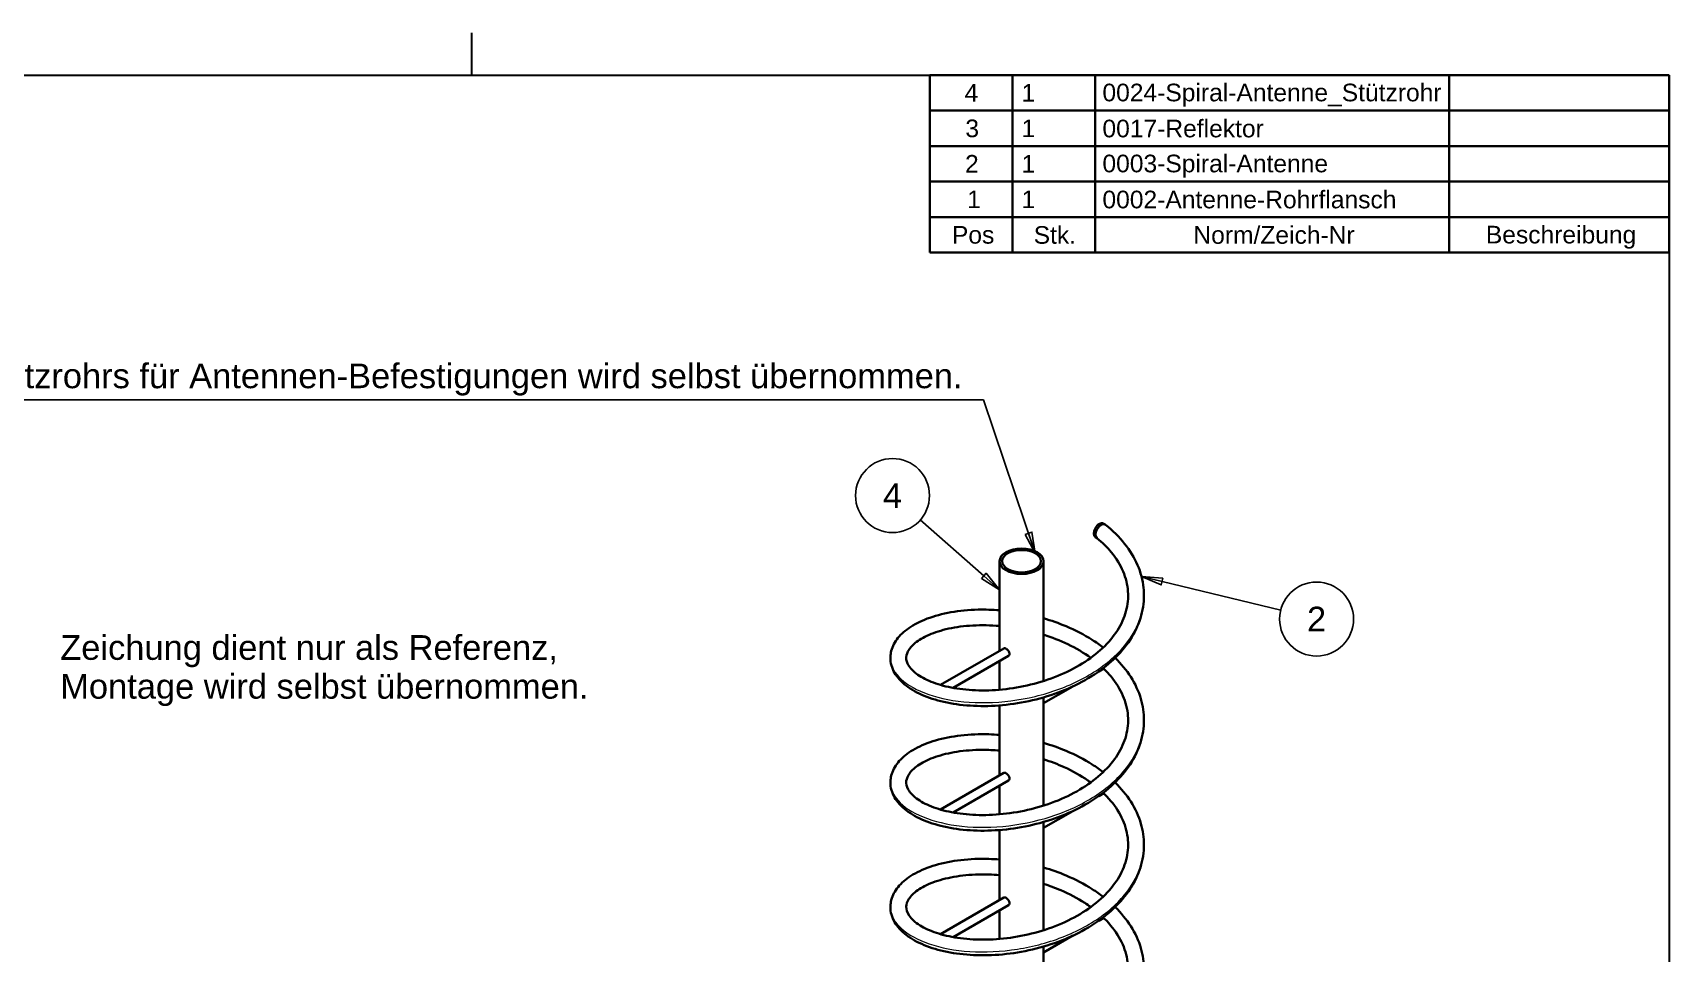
# Model space of a CAD drawing. Header units: millimetres. Extents: x 80 to 3325, y 76 to 2344.
# Drawn here: x 1421 to 3280, y 1299 to 2344 of the extents above; entities that cross this region are included whole.
import ezdxf

# ---------------------------------------------------------------- set-up
doc = ezdxf.new("R2010")
doc.units = ezdxf.units.MM
doc.header["$LTSCALE"] = 8
doc.layers.add('AM_0', color=7, linetype='Continuous', lineweight=35)
doc.layers.add('AM_6', color=7, linetype='Continuous', lineweight=35)
for name, color, linetype, lineweight, true_color in [('AM_5', 3, 'Continuous', 25, 0x00ff00), ('AM_TANG', 171, 'Continuous', 18, 0x8080ff), ('Skizziergeometrie(Böma)', 179, 'Continuous', 30, 0x262659)]:
    doc.layers.add(name, color=color, linetype=linetype, lineweight=lineweight, true_color=true_color)
doc.styles.add('WEC-2_5', font='arial.ttf')
doc.styles.add('WEC-3_5', font='arial.ttf')
doc.dimstyles.new('M WEC_BEM$7', dxfattribs={"dimscale": 8, "dimtxt": 3.5, "dimasz": 3, "dimexe": 0.5, "dimexo": 0, "dimgap": 0.5, "dimtad": 1, "dimrnd": 1e-08, "dimtxsty": 'WEC-3_5', "dimblk": 'Filled-1', "dimcen": 0.09, "dimdle": 12, "dimclrd": 256, "dimclre": 256, "dimclrt": 7, "dimadec": 1, "dimazin": 2, "dimtfac": 0.571429, "dimtdec": 3, "dimtmove": 0, "dimatfit": 3, "dimldrblk": 'Filled-1', "dimfxl": 1, "dimtolj": 1, "dimlwd": 25, "dimlwe": 15, "dimarcsym": 0})

# ---------------------------------------------------------------- blocks, each defined once
blk = doc.blocks.new('Ränder A3')
at = {"layer": 'Skizziergeometrie(Böma)'}
for p, q in [((10, 287), (410, 287)), ((410, 287), (410, 10))]:
    blk.add_line(p, q, dxfattribs=at)
blk = doc.blocks.new('Faltmarken_A3')
at = {"layer": 'Skizziergeometrie(Böma)'}
for p, q in [((125, 0), (125, 6)), ((230, 0), (230, 6)), ((0, 0), (0, 1))]:
    blk.add_line(p, q, dxfattribs=at)
blk = doc.blocks.new('Bauteilliste')
at = {"layer": 'AM_6'}
for p, q in [((410, 287), (305.03, 287)), ((305.03, 287), (305.03, 266.86)), ((316.75, 287), (316.75, 266.86)), ((328.48, 287), (328.48, 266.86)), ((378.74, 287), (378.74, 266.86)), ((410, 287), (410, 266.86)), ((410, 281.96), (305.03, 281.96)), ((410, 276.93), (305.03, 276.93)), ((410, 271.89), (305.03, 271.89)), ((410, 266.86), (305.03, 266.86)), ((305.03, 261.82), (305.03, 266.86)), ((316.75, 261.82), (316.75, 266.86)), ((328.48, 261.82), (328.48, 266.86)), ((378.74, 261.82), (378.74, 266.86)), ((410, 261.82), (410, 266.86)), ((410, 261.82), (305.03, 261.82))]:
    blk.add_line(p, q, dxfattribs=at)
at = {"layer": 'AM_6', "color": 7, "char_height": 2.5, "attachment_point": 7, "style": 'WEC-2_5'}
for s, insert in [('0024-Spiral-Antenne_Stützrohr', (329.53, 282.52)), ('4', (309.96, 283.23)), ('1', (318.05, 283.23)), ('3', (310.07, 278.15)), ('1', (318.05, 278.19)), ('0017-Reflektor', (329.53, 278.13)), ('2', (310.02, 273.16)), ('1', (318.05, 273.16)), ('0003-Spiral-Antenne', (329.53, 272.45)), ('1', (310.32, 268.12)), ('1', (318.05, 268.12)), ('0002-Antenne-Rohrflansch', (329.53, 268.06)), ('Pos', (308.16, 263.05)), ('Stk.', (319.77, 263.03)), ('Norm/Zeich-Nr', (342.44, 263.03)), ('Beschreibung', (383.96, 262.36))]:
    blk.add_mtext(s, dxfattribs=dict(at, insert=insert))
blk = doc.blocks.new('Positionsnummer1')
at = {"layer": 'AM_5', "linetype": 'Continuous', "lineweight": 25}
for p, q in [((337.99, 215.16), (335.07, 215.86)), ((338.11, 215.64), (335.07, 215.86)), ((335.07, 215.86), (337.87, 214.67)), ((337.87, 214.67), (338.11, 215.64)), ((337.99, 215.16), (354.84, 211.07))]:
    blk.add_line(p, q, dxfattribs=at)
at = {"layer": 'AM_5', "linetype": 'Continuous', "lineweight": 25, "flags": 128}
blk.add_lwpolyline([(338.11, 215.64), (335.07, 215.86), (337.87, 214.67), (338.11, 215.64)], dxfattribs=at)
at = {"layer": 'AM_5'}
blk.add_circle((359.93, 209.83), 5.25, dxfattribs=at)
blk.add_solid([(338.11, 215.64), (335.07, 215.86), (337.87, 214.67), (338.11, 215.64)], dxfattribs=at)
at = {"layer": 'AM_5', "color": 7, "insert": (359.93, 209.83), "char_height": 3.5, "attachment_point": 5, "style": 'WEC-3_5'}
blk.add_mtext('2', dxfattribs=at)
blk = doc.blocks.new('Positionsnummer4')
at = {"layer": 'AM_5', "linetype": 'Continuous', "lineweight": 25}
for p, q in [((312.67, 215.95), (303.66, 223.89)), ((313, 216.33), (312.34, 215.58)), ((314.92, 213.97), (313, 216.33)), ((312.34, 215.58), (314.92, 213.97)), ((312.67, 215.95), (314.92, 213.97))]:
    blk.add_line(p, q, dxfattribs=at)
at = {"layer": 'AM_5', "linetype": 'Continuous', "lineweight": 25, "flags": 128}
blk.add_lwpolyline([(312.34, 215.58), (314.92, 213.97), (313, 216.33), (312.34, 215.58)], dxfattribs=at)
at = {"layer": 'AM_5'}
blk.add_circle((299.73, 227.35), 5.25, dxfattribs=at)
blk.add_solid([(312.34, 215.58), (314.92, 213.97), (313, 216.33), (312.34, 215.58)], dxfattribs=at)
at = {"layer": 'AM_5', "color": 7, "insert": (299.73, 227.35), "char_height": 3.5, "attachment_point": 5, "style": 'WEC-3_5'}
blk.add_mtext('4', dxfattribs=at)
blk = doc.blocks.new('Filled-1')
at = {"color": 0}
for p, q in [((0, 0), (-1, 0.167)), ((-1, 0.167), (-1, -0.167)), ((-1, 0), (0, 0)), ((-1, -0.167), (0, 0))]:
    blk.add_line(p, q, dxfattribs=at)
at = {"color": 0, "flags": 128}
blk.add_lwpolyline([(-1, -0.167), (0, 0), (-1, 0.167), (-1, -0.167)], dxfattribs=at)
at = {"color": 0}
blk.add_solid([(-1, -0.167), (0, 0), (-1, 0.167), (-1, -0.167)], dxfattribs=at)

msp = doc.modelspace()

# ---------------------------------------------------------------- linework, layer by layer
at = {"layer": 'AM_0'}
for p, q in [((2637.2409, 1787.1379), (2639.3622, 1785.9131)), ((2628.2409, 1771.5494), (2630.1429, 1770.4513)), ((2519.3936, 1642.4968), (2519.3936, 1744.2377)), ((2569.3936, 1608.3191), (2569.3936, 1744.2377)), ((2524.3936, 1645.3835), (2452.4174, 1603.828)), ((2529.3936, 1636.7233), (2466.6766, 1600.5136)), ((2519.3936, 1598.4455), (2519.3936, 1630.9498)), ((2631.9774, 1619.1558), (2637.6627, 1622.4382)), ((2569.3936, 1583.023), (2602.5299, 1602.1543)), ((2519.3936, 1501.0796), (2519.3936, 1580.637)), ((2569.3936, 1466.9013), (2569.3936, 1589.7519)), ((2524.3936, 1503.9663), (2452.4168, 1462.4105)), ((2529.3936, 1495.3061), (2466.6764, 1459.0963)), ((2519.3936, 1457.0292), (2519.3936, 1489.5326)), ((2631.9775, 1477.7386), (2637.6627, 1481.021)), ((2569.3936, 1441.6058), (2602.5298, 1460.737)), ((2519.3936, 1359.6624), (2519.3936, 1439.2198)), ((2569.3936, 1325.4831), (2569.3936, 1448.3347)), ((2524.3936, 1362.5491), (2452.4156, 1320.9926)), ((2529.3936, 1353.8889), (2466.6776, 1317.6797)), ((2519.3936, 1315.6127), (2519.3936, 1348.1154)), ((2631.9775, 1336.3214), (2637.6627, 1339.6038)), ((2569.3936, 1300.1886), (2602.5298, 1319.3198)), ((2569.3936, 1184.0651), (2569.3936, 1306.9175))]:
    msp.add_line(p, q, dxfattribs=at)
for centre, start_param, end_param in [((2632.7409, 1779.3436), 3.141592654, 6.283185307), ((2634.8622, 1778.1189), 3.053291683, 6.186313202), ((2634.8622, 1778.1189), 3.053291683, 6.186313202)]:
    msp.add_ellipse(centre, major_axis=(-4.5, -7.7942), ratio=0.577350269, start_param=start_param, end_param=end_param, dxfattribs=at)
for major_axis in [(-25, 0), (-22, 0)]:
    msp.add_ellipse((2544.3936, 1744.2377), major_axis=major_axis, ratio=0.577350269, dxfattribs=at)
for points, knots in [([(2639.7415, 1785.6536), (2647.9657, 1779.0606), (2655.2944, 1771.8103), (2667.5026, 1756.4891), (2672.4781, 1748.3181), (2679.7087, 1731.5294), (2682.0314, 1722.799), (2683.2507, 1711.1452), (2683.4028, 1708.2356), (2683.4028, 1696.6684), (2682.0338, 1687.9507), (2676.7171, 1671.117), (2672.7436, 1662.8863), (2662.483, 1647.2517), (2656.1032, 1639.7525), (2641.3636, 1625.8636), (2632.8857, 1619.3939), (2614.4467, 1607.8417), (2604.3585, 1602.6877), (2583.3108, 1593.9483), (2572.2133, 1590.3028), (2549.7945, 1584.6509), (2538.3256, 1582.6025), (2515.8009, 1580.121), (2504.5956, 1579.6681), (2483.1907, 1580.2769), (2472.8506, 1581.3417), (2453.6901, 1584.8297), (2444.7491, 1587.2772), (2428.7971, 1593.3612), (2421.6915, 1597.0403), (2409.7632, 1605.4776), (2404.8567, 1610.3089), (2397.935, 1620.8736), (2395.8377, 1626.7156), (2395.4236, 1633.2978), (2395.4028, 1633.9587), (2395.4028, 1636.6043), (2395.5914, 1638.5911), (2396.9605, 1645.8116), (2399.3001, 1650.886), (2406.1501, 1660.2241), (2410.7711, 1664.5451), (2422.2154, 1672.4861), (2429.2654, 1676.0863), (2445.2563, 1682.1237), (2454.3404, 1684.5717), (2473.7747, 1688.0185), (2484.2457, 1689.0457), (2502.9744, 1689.4807), (2511.1416, 1689.2526), (2519.3936, 1688.602)], [0, 0, 0, 0, 3.493934834, 3.493934834, 6.966664436, 6.966664436, 10.411657104, 10.411657104, 11.552051, 11.552051, 14.948812667, 14.948812667, 18.337920624, 18.337920624, 21.766093149, 21.766093149, 25.231038454, 25.231038454, 28.708174515, 28.708174515, 32.180630163, 32.180630163, 35.644238995, 35.644238995, 39.101918105, 39.101918105, 42.559998443, 42.559998443, 46.027559591, 46.027559591, 49.515907051, 49.515907051, 53.024039613, 53.024039613, 56.454289654, 56.454289654, 56.836496579, 56.836496579, 57.98433332, 57.98433332, 61.068801299, 61.068801299, 64.26756747, 64.26756747, 67.706743458, 67.706743458, 71.21447093, 71.21447093, 74.70300234, 74.70300234, 77.24813408, 77.24813408, 77.24813408, 77.24813408]), ([(2519.3936, 1670.7918), (2514.2279, 1671.2327), (2509.1117, 1671.4947), (2493.8909, 1671.7536), (2483.9729, 1671.1945), (2465.6792, 1668.7947), (2457.1614, 1666.9371), (2442.2517, 1662.2593), (2435.7346, 1659.4052), (2425.2699, 1653.2363), (2421.2316, 1649.8801), (2415.7547, 1643.4116), (2414.2684, 1640.3164), (2413.0652, 1634.3765), (2413.3884, 1631.4329), (2416.5359, 1624.5224), (2419.8352, 1620.4606), (2429.3179, 1613.3154), (2435.0323, 1610.1487), (2448.3851, 1604.8132), (2456.067, 1602.576), (2472.945, 1599.2686), (2482.2828, 1598.184), (2501.8684, 1597.401), (2512.2696, 1597.707), (2533.2911, 1599.8118), (2544.0697, 1601.6318), (2565.1354, 1606.7494), (2575.5808, 1610.0867), (2595.3022, 1618.1057), (2604.7293, 1622.8465), (2621.8216, 1633.4297), (2629.6209, 1639.3495), (2643.0097, 1651.9616), (2648.7036, 1658.7459), (2657.635, 1672.7383), (2660.9318, 1680.0467), (2664.9984, 1694.8346), (2665.7667, 1702.4225), (2664.7085, 1717.5733), (2662.8274, 1725.2508), (2656.4726, 1740.1418), (2651.9585, 1747.4668), (2641.612, 1760.0575), (2636.1102, 1765.5231), (2629.9481, 1770.6125)], [424.382265891, 424.382265891, 424.382265891, 424.382265891, 425.977641071, 425.977641071, 429.230667222, 429.230667222, 432.477432237, 432.477432237, 435.705727813, 435.705727813, 438.902164454, 438.902164454, 442.089445777, 442.089445777, 445.55708343, 445.55708343, 449.387546441, 449.387546441, 452.654172717, 452.654172717, 455.838304884, 455.838304884, 459.054803423, 459.054803423, 462.295380749, 462.295380749, 465.546926768, 465.546926768, 468.799479759, 468.799479759, 472.045973977, 472.045973977, 475.282530741, 475.282530741, 478.511975517, 478.511975517, 481.752084591, 481.752084591, 485.038554379, 485.038554379, 488.380272706, 488.380272706, 491.705062167, 491.705062167, 494.434749282, 494.434749282, 494.434749282, 494.434749282]), ([(2569.3936, 1679.4876), (2578.107, 1676.9574), (2586.6763, 1673.9403), (2605.3398, 1666.0772), (2615.3463, 1660.8988), (2628.8599, 1652.3321), (2633.0538, 1649.4091), (2637.0445, 1646.3481)], [82.36750765, 82.36750765, 82.36750765, 82.36750765, 85.086304658, 85.086304658, 88.549951578, 88.549951578, 90.19975204, 90.19975204, 90.19975204, 90.19975204]), ([(2622.94, 1634.6213), (2622.9369, 1634.6235), (2622.9339, 1634.6257), (2615.0682, 1640.3389), (2606.2465, 1645.554), (2588.1846, 1654.2643), (2578.8994, 1657.9156), (2569.3936, 1660.9224)], [413.020113831, 413.020113831, 413.020113831, 413.020113831, 413.021359501, 413.021359501, 416.252041555, 416.252041555, 419.249999453, 419.249999453, 419.249999453, 419.249999453]), ([(2524.3936, 1645.3835), (2524.6621, 1645.5385), (2525.0114, 1645.596), (2525.8152, 1645.4717), (2526.2708, 1645.2904), (2527.1612, 1644.7763), (2527.6538, 1644.4102), (2528.5914, 1643.5291), (2529.0357, 1643.0135), (2529.7516, 1641.9801), (2530.0714, 1641.3926), (2530.5005, 1640.2179), (2530.6087, 1639.6299), (2530.6087, 1639.1158)], [1.88893394, 1.88893394, 1.88893394, 1.88893394, 2.077820983, 2.077820983, 2.266708026, 2.266708026, 2.45559507, 2.45559507, 2.644482113, 2.644482113, 2.833379741, 2.833379741, 3.022277369, 3.022277369, 3.022277369, 3.022277369]), ([(2530.6087, 1639.1158), (2530.6087, 1638.6017), (2530.5005, 1638.0949), (2530.0714, 1637.2588), (2529.7516, 1636.93), (2529.3936, 1636.7233)], [0, 0, 0, 0, 0.1888976279, 0.1888976279, 0.3777952559, 0.3777952559, 0.3777952559, 0.3777952559]), ([(2650.6218, 1634.6197), (2657.5104, 1627.886), (2663.5011, 1620.6189), (2673.4603, 1605.0396), (2677.3771, 1596.5818), (2682.2187, 1580.0824), (2683.4028, 1571.9732), (2683.4028, 1555.2652), (2682.0383, 1546.5618), (2676.7343, 1529.7401), (2672.7647, 1521.5082), (2662.5117, 1505.8711), (2656.1356, 1498.3706), (2641.4026, 1484.4784), (2632.9278, 1478.0068), (2614.4939, 1466.4503), (2604.4079, 1461.294), (2583.3634, 1452.5498), (2572.267, 1448.9019), (2549.8494, 1443.2449), (2538.3805, 1441.1939), (2515.855, 1438.7072), (2504.6488, 1438.2518), (2483.2411, 1438.8558), (2472.8992, 1439.9183), (2453.7342, 1443.4018), (2444.7907, 1445.8472), (2428.8328, 1451.9272), (2421.724, 1455.6045), (2409.7885, 1464.0381), (2404.8781, 1468.8675), (2397.9472, 1479.4293), (2395.8447, 1485.2704), (2395.4242, 1491.862), (2395.4028, 1492.5323), (2395.4028, 1495.215), (2395.5968, 1497.2297), (2396.99, 1504.4752), (2399.3422, 1509.5454), (2406.2162, 1518.8768), (2410.8497, 1523.1946), (2422.3191, 1531.1276), (2429.3813, 1534.7229), (2445.3938, 1540.7481), (2454.4869, 1543.1891), (2473.9358, 1546.6211), (2484.4125, 1547.6405), (2503.0916, 1548.0603), (2511.2006, 1547.8307), (2519.3936, 1547.1848)], [92.203546287, 92.203546287, 92.203546287, 92.203546287, 95.499588314, 95.499588314, 98.964335012, 98.964335012, 102.126692721, 102.126692721, 105.517967944, 105.517967944, 108.907104057, 108.907104057, 112.335203182, 112.335203182, 115.800108351, 115.800108351, 119.277242246, 119.277242246, 122.74971148, 122.74971148, 126.213333424, 126.213333424, 129.671017706, 129.671017706, 133.129090886, 133.129090886, 136.596627876, 136.596627876, 140.084934146, 140.084934146, 143.593066756, 143.593066756, 147.023622656, 147.023622656, 147.411181271, 147.411181271, 148.57512476, 148.57512476, 151.65972289, 151.65972289, 154.859861364, 154.859861364, 158.299879082, 158.299879082, 161.807611283, 161.807611283, 165.296007407, 165.296007407, 167.822850713, 167.822850713, 167.822850713, 167.822850713]), ([(2519.3936, 1529.3749), (2512.7662, 1529.9396), (2506.2117, 1530.2102), (2489.7498, 1530.1667), (2479.9877, 1529.4141), (2462.0924, 1526.6631), (2453.8189, 1524.6454), (2439.4705, 1519.7045), (2433.2738, 1516.7452), (2423.49, 1510.4545), (2419.8199, 1507.0841), (2415.0145, 1500.6772), (2413.8302, 1497.6676), (2413.1317, 1491.7168), (2413.733, 1488.621), (2417.7505, 1481.5008), (2421.5126, 1477.4664), (2431.6889, 1470.5185), (2437.6795, 1467.4867), (2451.5398, 1462.418), (2459.4858, 1460.3263), (2476.8149, 1457.3459), (2486.3424, 1456.4463), (2506.2131, 1456.0555), (2516.7106, 1456.5712), (2537.8239, 1459.1006), (2548.5985, 1461.138), (2569.5569, 1466.6786), (2579.8985, 1470.2242), (2599.3221, 1478.6319), (2608.5533, 1483.5557), (2625.1801, 1494.4626), (2632.7066, 1500.5256), (2645.5013, 1513.3734), (2650.8689, 1520.2518), (2659.1295, 1534.3883), (2662.0742, 1541.7476), (2665.4311, 1556.6121), (2665.8324, 1564.2269), (2664.0275, 1579.3889), (2661.764, 1587.0502), (2654.6739, 1601.8303), (2649.811, 1609.0609), (2641.8583, 1618.0695), (2639.7723, 1620.2492), (2637.5679, 1622.3835)], [341.977385166, 341.977385166, 341.977385166, 341.977385166, 344.024763719, 344.024763719, 347.277507889, 347.277507889, 350.522524287, 350.522524287, 353.747091408, 353.747091408, 356.938841037, 356.938841037, 360.135921032, 360.135921032, 363.694675497, 363.694675497, 367.469094627, 367.469094627, 370.698423339, 370.698423339, 373.886471518, 373.886471518, 377.107217275, 377.107217275, 380.350082809, 380.350082809, 383.602302037, 383.602302037, 386.854365755, 386.854365755, 390.099591747, 390.099591747, 393.334733208, 393.334733208, 396.564135608, 396.564135608, 399.808420874, 399.808420874, 403.103930533, 403.103930533, 406.448895731, 406.448895731, 409.765266944, 409.765266944, 410.846690285, 410.846690285, 410.846690285, 410.846690285]), ([(2569.3936, 1538.0704), (2578.165, 1535.5234), (2586.7908, 1532.4827), (2605.4998, 1524.5825), (2615.4994, 1519.3966), (2628.9527, 1510.8502), (2633.0977, 1507.9583), (2637.0442, 1504.9311)], [172.942216198, 172.942216198, 172.942216198, 172.942216198, 175.679224445, 175.679224445, 179.142914174, 179.142914174, 180.774437269, 180.774437269, 180.774437269, 180.774437269]), ([(2622.9402, 1493.203), (2621.8382, 1494.0041), (2620.7196, 1494.794), (2611.4822, 1501.1309), (2602.4552, 1506.1726), (2585.4066, 1513.9248), (2577.4858, 1516.9438), (2569.3936, 1519.5043)], [330.613845065, 330.613845065, 330.613845065, 330.613845065, 331.066001337, 331.066001337, 334.295843345, 334.295843345, 336.844229923, 336.844229923, 336.844229923, 336.844229923]), ([(2650.6218, 1493.2025), (2657.5484, 1486.4319), (2663.5672, 1479.1213), (2673.5282, 1463.4916), (2677.4311, 1455.0307), (2682.2323, 1438.5722), (2683.4028, 1430.5099), (2683.4028, 1413.8478), (2682.0382, 1405.1442), (2676.734, 1388.3223), (2672.7644, 1380.0905), (2662.5113, 1364.4534), (2656.1351, 1356.9529), (2641.4021, 1343.0607), (2632.9272, 1336.5892), (2614.4932, 1325.0328), (2604.4072, 1319.8765), (2583.3626, 1311.1323), (2572.2662, 1307.4844), (2549.8486, 1301.8275), (2538.3798, 1299.7765), (2515.8542, 1297.29), (2504.648, 1296.8346), (2483.2404, 1297.4386), (2472.8985, 1298.5011), (2453.7336, 1301.9848), (2444.7901, 1304.4302), (2428.8323, 1310.5103), (2421.7235, 1314.1875), (2409.7881, 1322.6212), (2404.8778, 1327.4507), (2397.9471, 1338.0125), (2395.8446, 1343.8536), (2395.4242, 1350.4451), (2395.4028, 1351.1152), (2395.4028, 1353.7974), (2395.5967, 1355.8117), (2396.9896, 1363.0569), (2399.3416, 1368.1272), (2406.2153, 1377.4586), (2410.8486, 1381.7764), (2422.3177, 1389.7095), (2429.3797, 1393.3049), (2445.3919, 1399.3303), (2454.4849, 1401.7714), (2473.9335, 1405.2036), (2484.4102, 1406.2231), (2503.09, 1406.6431), (2511.1998, 1406.4136), (2519.3936, 1405.7676)], [182.778227696, 182.778227696, 182.778227696, 182.778227696, 186.092587987, 186.092587987, 189.557199871, 189.557199871, 192.701469312, 192.701469312, 196.092820793, 196.092820793, 199.481956515, 199.481956515, 202.91005666, 202.91005666, 206.374962387, 206.374962387, 209.852096312, 209.852096312, 213.324565358, 213.324565358, 216.788187119, 216.788187119, 220.24587133, 220.24587133, 223.703944609, 223.703944609, 227.171481934, 227.171481934, 230.659788777, 230.659788777, 234.167921388, 234.167921388, 237.598473042, 237.598473042, 237.985957265, 237.985957265, 239.149676854, 239.149676854, 242.23427316, 242.23427316, 245.434392536, 245.434392536, 248.874398594, 248.874398594, 252.382130744, 252.382130744, 255.870528749, 255.870528749, 258.397626263, 258.397626263, 258.397626263, 258.397626263]), ([(2524.3936, 1503.9663), (2524.6621, 1504.1213), (2525.0114, 1504.1788), (2525.8152, 1504.0545), (2526.2708, 1503.8732), (2527.1612, 1503.3591), (2527.6538, 1502.993), (2528.5914, 1502.1119), (2529.0357, 1501.5963), (2529.7516, 1500.5629), (2530.0714, 1499.9754), (2530.5005, 1498.8007), (2530.6087, 1498.2127), (2530.6087, 1497.6986)], [1.88893394, 1.88893394, 1.88893394, 1.88893394, 2.077820983, 2.077820983, 2.266708026, 2.266708026, 2.45559507, 2.45559507, 2.644482113, 2.644482113, 2.833379741, 2.833379741, 3.022277369, 3.022277369, 3.022277369, 3.022277369]), ([(2530.6087, 1497.6986), (2530.6087, 1497.1845), (2530.5005, 1496.6776), (2530.0714, 1495.8416), (2529.7516, 1495.5128), (2529.3936, 1495.3061)], [0, 0, 0, 0, 0.1888976279, 0.1888976279, 0.3777952559, 0.3777952559, 0.3777952559, 0.3777952559]), ([(2519.3936, 1387.9585), (2511.3241, 1388.6454), (2503.3505, 1388.8952), (2485.7115, 1388.5019), (2476.1164, 1387.5614), (2458.6391, 1384.4724), (2450.6187, 1382.3023), (2436.8457, 1377.1167), (2430.9748, 1374.0632), (2421.8746, 1367.6764), (2418.5699, 1364.3083), (2414.4094, 1357.98), (2413.5015, 1355.0522), (2413.3063, 1349.043), (2414.2326, 1345.7523), (2419.1718, 1338.4635), (2423.3419, 1334.52), (2434.1207, 1327.8062), (2440.3854, 1324.9016), (2454.7481, 1320.098), (2462.9453, 1318.155), (2480.6976, 1315.5065), (2490.3994, 1314.7929), (2510.5244, 1314.794), (2521.1029, 1315.5178), (2542.2791, 1318.466), (2553.0357, 1320.7167), (2573.8616, 1326.67), (2584.088, 1330.4177), (2603.1941, 1339.1999), (2612.2213, 1344.2988), (2628.3705, 1355.5128), (2635.6198, 1361.7099), (2647.8174, 1374.7762), (2652.8592, 1381.7403), (2660.4541, 1396.0072), (2663.0509, 1403.4121), (2665.7058, 1418.3442), (2665.7439, 1425.9824), (2663.2017, 1441.1422), (2660.5635, 1448.7774), (2652.7612, 1463.4289), (2647.564, 1470.5579), (2640.0769, 1478.4856), (2638.8432, 1479.7337), (2637.5692, 1480.967)], [259.572157574, 259.572157574, 259.572157574, 259.572157574, 262.067141922, 262.067141922, 265.319435452, 265.319435452, 268.5624777, 268.5624777, 271.783074657, 271.783074657, 274.970552188, 274.970552188, 278.183316266, 278.183316266, 281.838074885, 281.838074885, 285.529757105, 285.529757105, 288.734761029, 288.734761029, 291.927238587, 291.927238587, 295.151901973, 295.151901973, 298.39676208, 298.39676208, 301.649458521, 301.649458521, 304.900910573, 304.900910573, 308.144821184, 308.144821184, 311.378641688, 311.378641688, 314.608393357, 314.608393357, 317.857575381, 317.857575381, 321.16208098, 321.16208098, 324.508387059, 324.508387059, 327.815875307, 327.815875307, 328.441472408, 328.441472408, 328.441472408, 328.441472408]), ([(2569.3936, 1396.6532), (2578.1642, 1394.1064), (2586.7892, 1391.066), (2605.4976, 1383.1664), (2615.4973, 1377.9806), (2628.951, 1369.4342), (2633.0963, 1366.542), (2637.0431, 1363.5147)], [263.516991869, 263.516991869, 263.516991869, 263.516991869, 266.253746966, 266.253746966, 269.7174361, 269.7174361, 271.349065611, 271.349065611, 271.349065611, 271.349065611]), ([(2622.9402, 1351.7843), (2620.7504, 1353.3761), (2618.4942, 1354.9254), (2607.8472, 1361.8305), (2598.627, 1366.697), (2582.6425, 1373.5469), (2576.0808, 1375.9707), (2569.3936, 1378.0862)], [248.208172722, 248.208172722, 248.208172722, 248.208172722, 249.105545281, 249.105545281, 252.335008053, 252.335008053, 254.438926495, 254.438926495, 254.438926495, 254.438926495]), ([(2524.3936, 1362.5491), (2524.6621, 1362.7041), (2525.0114, 1362.7616), (2525.8152, 1362.6373), (2526.2708, 1362.4559), (2527.1612, 1361.9419), (2527.6538, 1361.5758), (2528.5914, 1360.6947), (2529.0357, 1360.179), (2529.7516, 1359.1457), (2530.0714, 1358.5582), (2530.5005, 1357.3835), (2530.6087, 1356.7955), (2530.6087, 1356.2814)], [1.88893394, 1.88893394, 1.88893394, 1.88893394, 2.077820983, 2.077820983, 2.266708026, 2.266708026, 2.45559507, 2.45559507, 2.644482113, 2.644482113, 2.833379741, 2.833379741, 3.022277369, 3.022277369, 3.022277369, 3.022277369]), ([(2650.6218, 1351.7853), (2657.5479, 1345.0152), (2663.5663, 1337.7052), (2673.5273, 1322.0763), (2677.4304, 1313.6153), (2682.2322, 1297.1563), (2683.4028, 1289.0933), (2683.4028, 1272.4306), (2682.0382, 1263.727), (2676.734, 1246.9051), (2672.7644, 1238.6733), (2662.5113, 1223.0362), (2656.1351, 1215.5357), (2641.4021, 1201.6435), (2632.9272, 1195.172), (2614.4933, 1183.6156), (2604.4072, 1178.4593), (2583.3627, 1169.7151), (2572.2662, 1166.0672), (2549.8486, 1160.4103), (2538.3798, 1158.3593), (2515.8542, 1155.8728), (2504.648, 1155.4174), (2483.2405, 1156.0214), (2472.8985, 1157.0839), (2453.7336, 1160.5676), (2444.7901, 1163.013), (2428.8323, 1169.0931), (2421.7235, 1172.7703), (2409.7881, 1181.204), (2404.8778, 1186.0335), (2397.9471, 1196.5953), (2395.8446, 1202.4364), (2395.4242, 1209.0279), (2395.4028, 1209.698), (2395.4028, 1212.3802), (2395.5967, 1214.3945), (2396.9896, 1221.6397), (2399.3416, 1226.71), (2406.2153, 1236.0414), (2410.8486, 1240.3592), (2422.3177, 1248.2923), (2429.3797, 1251.8877), (2445.3919, 1257.9131), (2454.4849, 1260.3542), (2473.9336, 1263.7864), (2484.4102, 1264.8059), (2503.09, 1265.2259), (2511.1998, 1264.9964), (2519.3936, 1264.3503)], [273.353003748, 273.353003748, 273.353003748, 273.353003748, 276.667109401, 276.667109401, 280.131723164, 280.131723164, 283.276244041, 283.276244041, 286.667594466, 286.667594466, 290.056730193, 290.056730193, 293.484830325, 293.484830325, 296.949736044, 296.949736044, 300.426869969, 300.426869969, 303.899339016, 303.899339016, 307.362960781, 307.362960781, 310.820644992, 310.820644992, 314.27871827, 314.27871827, 317.746255591, 317.746255591, 321.234562425, 321.234562425, 324.742695036, 324.742695036, 328.173246749, 328.173246749, 328.560732003, 328.560732003, 329.724454692, 329.724454692, 332.809051024, 332.809051024, 336.009170664, 336.009170664, 339.449176884, 339.449176884, 342.956909035, 342.956909035, 346.445307013, 346.445307013, 348.972401007, 348.972401007, 348.972401007, 348.972401007]), ([(2519.3936, 1246.5421), (2509.8845, 1247.3521), (2500.4918, 1247.5513), (2481.7283, 1246.7585), (2472.3131, 1245.6334), (2455.2782, 1242.2158), (2447.5225, 1239.8994), (2434.3453, 1234.4854), (2428.8095, 1231.348), (2420.4014, 1224.8901), (2417.4616, 1221.5411), (2413.9235, 1215.3035), (2413.2703, 1212.4452), (2413.6002, 1206.3313), (2414.9084, 1202.8237), (2420.7957, 1195.4257), (2425.3183, 1191.6184), (2436.6281, 1185.1632), (2443.1666, 1182.382), (2458.0273, 1177.846), (2466.464, 1176.0559), (2484.6145, 1173.7459), (2494.4767, 1173.2204), (2514.8281, 1173.615), (2525.4733, 1174.5463), (2546.6847, 1177.9101), (2557.41, 1180.3714), (2578.0786, 1186.7298), (2588.1781, 1190.6747), (2606.9464, 1199.8199), (2615.7604, 1205.0872), (2631.4178, 1216.5938), (2638.3847, 1222.9173), (2649.9788, 1236.1871), (2654.6938, 1243.2295), (2661.624, 1257.6151), (2663.8748, 1265.0615), (2665.8299, 1280.053), (2665.5058, 1287.7105), (2662.2315, 1302.854), (2659.2246, 1310.4528), (2650.7294, 1324.9584), (2645.21, 1331.9788), (2638.2787, 1338.8601), (2637.926, 1339.2058), (2637.5702, 1339.5504)], [177.166397474, 177.166397474, 177.166397474, 177.166397474, 180.110612596, 180.110612596, 183.362274521, 183.362274521, 186.603083534, 186.603083534, 189.819436365, 189.819436365, 193.003283052, 193.003283052, 196.239507119, 196.239507119, 199.983637237, 199.983637237, 203.57633271, 203.57633271, 206.766809723, 206.766809723, 209.963940825, 209.963940825, 213.192218043, 213.192218043, 216.438814555, 216.438814555, 219.691811751, 219.691811751, 222.942537433, 222.942537433, 226.18509066, 226.18509066, 229.417702391, 229.417702391, 232.648241182, 232.648241182, 235.903059155, 235.903059155, 239.216316098, 239.216316098, 242.56207024, 242.56207024, 245.860492159, 245.860492159, 246.035553249, 246.035553249, 246.035553249, 246.035553249]), ([(2530.6087, 1356.2814), (2530.6087, 1355.7673), (2530.5005, 1355.2604), (2530.0714, 1354.4244), (2529.7516, 1354.0956), (2529.3936, 1353.8889)], [0, 0, 0, 0, 0.1888976279, 0.1888976279, 0.3777952559, 0.3777952559, 0.3777952559, 0.3777952559])]:
    msp.add_open_spline(points, degree=3, knots=knots, dxfattribs=at)
at = {"layer": 'AM_TANG'}
for points, knots in [([(2395.4091, 1634.6194), (2395.407, 1632.0765), (2395.7833, 1629.5336), (2396.5412, 1627.0182), (2398.857, 1619.3327), (2404.7337, 1611.9112), (2413.7464, 1605.4986), (2422.7566, 1599.0878), (2434.8947, 1593.6922), (2449.2835, 1589.9099), (2463.7078, 1586.1184), (2480.3835, 1583.953), (2498.1, 1583.7811), (2515.8013, 1583.6093), (2534.5287, 1585.4296), (2552.9248, 1589.3194), (2571.3072, 1593.2064), (2589.3454, 1599.159), (2605.7339, 1606.9554), (2622.1122, 1614.7469), (2636.831, 1624.3763), (2648.8262, 1635.3559), (2660.8467, 1646.3587), (2670.1234, 1658.7117), (2675.9826, 1671.7279), (2680.8865, 1682.6216), (2683.3937, 1693.9747), (2683.4004, 1705.3284)], [33.772121026, 33.772121026, 33.772121026, 33.772121026, 33.897947651, 33.897947651, 33.897947651, 34.282388105, 34.282388105, 34.282388105, 34.666724245, 34.666724245, 34.666724245, 35.052006463, 35.052006463, 35.052006463, 35.436958297, 35.436958297, 35.436958297, 35.821625288, 35.821625288, 35.821625288, 36.206052618, 36.206052618, 36.206052618, 36.591292757, 36.591292757, 36.591292757, 36.91371368, 36.91371368, 36.91371368, 36.91371368]), ([(2395.4094, 1493.2026), (2395.4136, 1488.0673), (2396.9607, 1482.9319), (2400.0267, 1478.0226), (2404.67, 1470.5875), (2412.7936, 1463.6782), (2423.8091, 1458.0044), (2434.8225, 1452.3317), (2448.7186, 1447.9002), (2464.4912, 1445.2399), (2480.2611, 1442.58), (2497.8953, 1441.6947), (2516.1174, 1442.8569), (2534.3365, 1444.0189), (2553.13, 1447.229), (2571.1381, 1452.4637), (2589.1433, 1457.6975), (2606.3503, 1464.9536), (2621.5143, 1473.9158), (2636.6759, 1482.8766), (2649.7842, 1493.5385), (2659.8912, 1505.339), (2669.9968, 1517.1379), (2677.0946, 1530.0686), (2680.6716, 1543.4049), (2682.4866, 1550.172), (2683.3945, 1557.0415), (2683.3946, 1563.911)], [27.488935719, 27.488935719, 27.488935719, 27.488935719, 27.74303631, 27.74303631, 27.74303631, 28.127865708, 28.127865708, 28.127865708, 28.512624321, 28.512624321, 28.512624321, 28.897314978, 28.897314978, 28.897314978, 29.281940503, 29.281940503, 29.281940503, 29.666503713, 29.666503713, 29.666503713, 30.051007422, 30.051007422, 30.051007422, 30.435454439, 30.435454439, 30.435454439, 30.630528373, 30.630528373, 30.630528373, 30.630528373]), ([(2395.4029, 1351.7852), (2395.4055, 1344.2799), (2398.7503, 1336.7774), (2405.2191, 1329.9734), (2411.9168, 1322.9287), (2421.9586, 1316.6401), (2434.6184, 1311.771), (2447.2772, 1306.9022), (2462.5443, 1303.4582), (2479.3159, 1301.8967), (2496.0863, 1300.3353), (2514.3487, 1300.6594), (2532.7828, 1303.0539), (2551.2157, 1305.4482), (2569.8069, 1309.9131), (2587.2125, 1316.3343), (2604.6169, 1322.755), (2620.8234, 1331.1292), (2634.6605, 1341.06), (2648.4966, 1350.9902), (2659.9538, 1362.4716), (2668.2039, 1374.883), (2676.4534, 1387.2936), (2681.4904, 1400.6272), (2682.9509, 1414.1286), (2683.252, 1416.9124), (2683.401, 1419.703), (2683.3993, 1422.4936)], [21.205750412, 21.205750412, 21.205750412, 21.205750412, 21.577120274, 21.577120274, 21.577120274, 21.961628279, 21.961628279, 21.961628279, 22.346107485, 22.346107485, 22.346107485, 22.730558594, 22.730558594, 22.730558594, 23.114982306, 23.114982306, 23.114982306, 23.499379322, 23.499379322, 23.499379322, 23.883750342, 23.883750342, 23.883750342, 24.268096066, 24.268096066, 24.268096066, 24.347343065, 24.347343065, 24.347343065, 24.347343065])]:
    msp.add_open_spline(points, degree=3, knots=knots, dxfattribs=at)

# ---------------------------------------------------------------- block references
at = {"xscale": 8, "yscale": 8, "zscale": 8}
for name, p in [('Faltmarken_A3', (80, 2296)), ('Ränder A3', (0, 0))]:
    msp.add_blockref(name, p, dxfattribs=at)
at = {"layer": 'AM_5', "xscale": 8, "yscale": 8, "zscale": 8}
for name in ['Positionsnummer4', 'Positionsnummer1']:
    msp.add_blockref(name, (0, 0), dxfattribs=at)
at = {"layer": 'AM_6', "xscale": 8, "yscale": 8, "zscale": 8}
msp.add_blockref('Bauteilliste', (0, 0), dxfattribs=at)

# ---------------------------------------------------------------- texts
at = {"layer": 'AM_5', "color": 7, "insert": (1103.3466, 1932.1706), "char_height": 28, "width": 1373.878021, "attachment_point": 7, "style": 'WEC-3_5'}
msp.add_mtext('\\fArial|b0|i0;Fertigung des Stützrohrs für Antennen-Befestigungen wird selbst übernommen.', dxfattribs=at)
at = {"layer": 'AM_6', "color": 7, "insert": (1452.528, 1660.349), "char_height": 28, "width": 599.951248, "attachment_point": 1, "line_spacing_factor": 0.944221, "style": 'WEC-3_5'}
msp.add_mtext('\\fArial|b0|i0;Zeichung dient nur als Referenz, \\P\\fArial|b0|i0;Montage wird selbst übernommen.', dxfattribs=at)

# ---------------------------------------------------------------- leaders
at = {"layer": 'AM_5', "linetype": 'Continuous', "lineweight": 25, "annotation_type": 0, "has_hookline": 1, "hookline_direction": 1, "text_width": 1367.5498}
msp.add_leader([(2559.95, 1753.2191), (2501.2246, 1927.504), (2477.2246, 1927.504)], dimstyle='M WEC_BEM$7', override={"dimgap": 0, "dimtad": 1}, dxfattribs=at)

doc.saveas('drawing.dxf')
